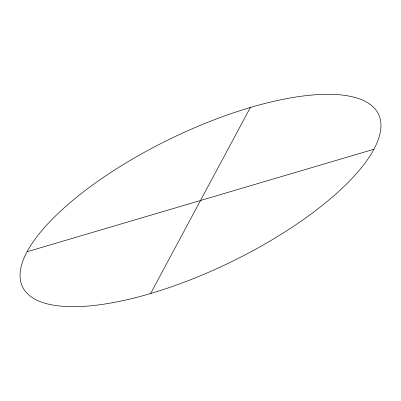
<?xml version="1.0" encoding="UTF-8"?>
<svg xmlns="http://www.w3.org/2000/svg" width="401" height="401" viewBox="0 0 401 401"><rect width="100%" height="100%" fill="white"/><g stroke="black" fill="none" stroke-linecap="round" stroke-linejoin="round"><path stroke-width="0.6" d="M150.646 293.512L250.354 107.488M27.073 251.748L373.927 149.252M134.385 297.958A197.813 68.631 -25.9 0 0 378.965 115.247A197.813 68.631 -25.9 0 0 88.145 188.295A197.813 68.631 -25.9 0 0 134.385 297.958"/></g></svg>
